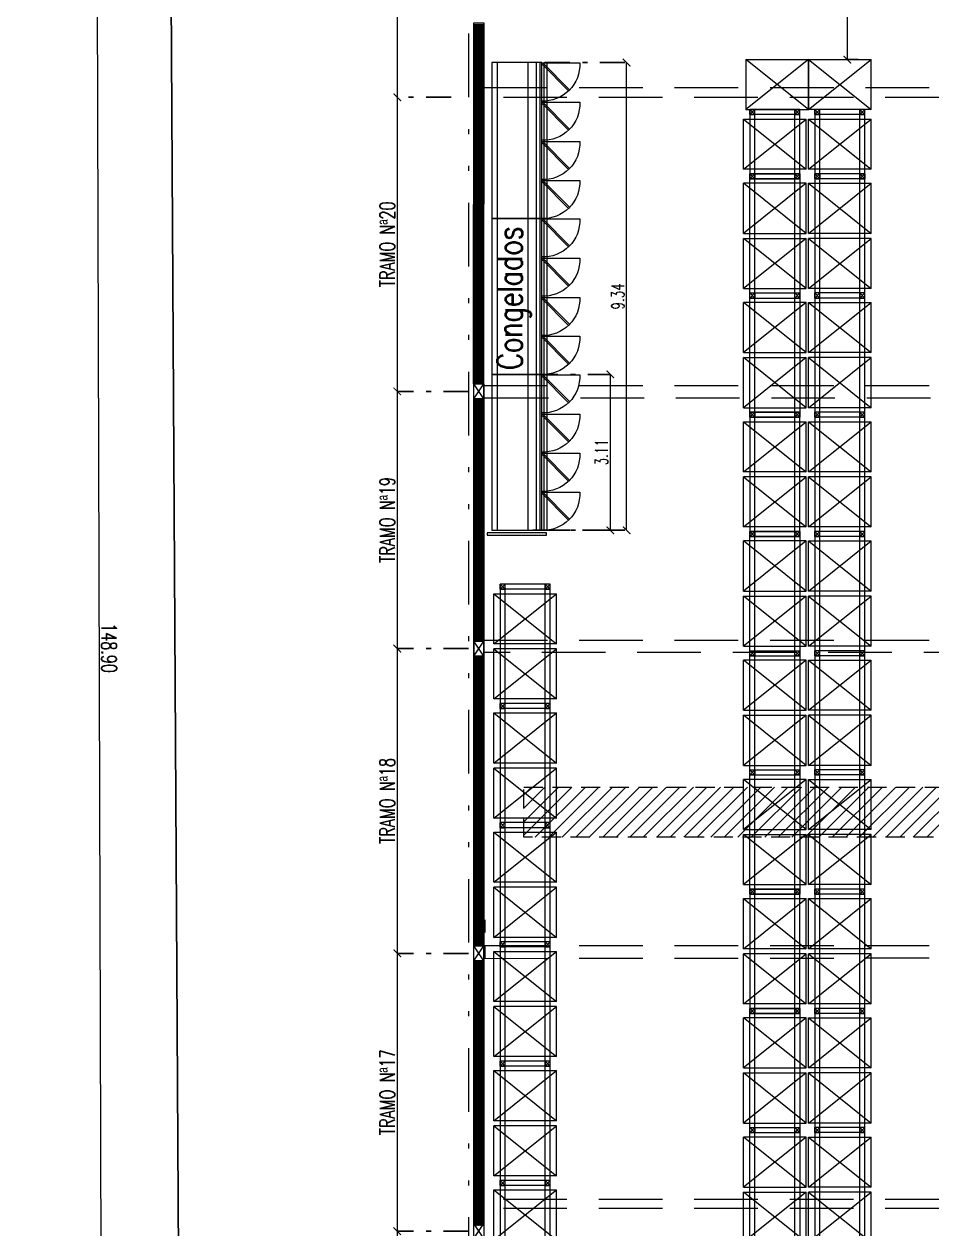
# Model space of a CAD drawing. Header units: millimetres. Extents: x 2828 to 3406, y 849 to 1266.
# Drawn here: x 2890.38 to 2908.5, y 1168.89 to 1192.94 of the extents above; entities that cross this region are included whole.
import ezdxf

# ---------------------------------------------------------------- set-up
doc = ezdxf.new("R2010")
doc.units = ezdxf.units.MM
doc.header["$PDMODE"] = 34
doc.header["$PDSIZE"] = -10
for name, pattern in [('DASHDOT', [1, 0.5, -0.25, 0, -0.25]), ('DASHED', [19.05, 12.7, -6.35]), ('DIVIDE2', [15.875, 6.35, -3.175, 0, -3.175, 0, -3.175])]:
    doc.linetypes.add(name, pattern=pattern)
doc.layers.get('DEFPOINTS').update_dxf_attribs({"lineweight": 5})
for name, color, linetype, lineweight in [('0.20', 4, 'Continuous', 15), ('0.30', 1, 'Continuous', 25), ('arq cotas', 152, 'Continuous', 13), ('barandas', 82, 'Continuous', 5), ('camaras', 42, 'Continuous', 20), ('columnas', 12, 'Continuous', 20), ('equip tx', 220, 'Continuous', 5), ('equipa cotas', 222, 'Continuous', 5), ('EQUIPAMIENTO', 4, 'Continuous', 15), ('LM', 3, 'DIVIDE2', 9), ('proyecciones', 221, 'DASHED', 5)]:
    doc.layers.add(name, color=color, linetype=linetype, lineweight=lineweight)
for name, color, linetype, lineweight, true_color in [('equipa auxiliar', 7, 'Continuous', 13, 0x878787), ('lucernarios nuevos', 252, 'DASHED', 9, 0x696969), ('sombrado muro nuevo', 7, 'Continuous', 5, 0x757575)]:
    doc.layers.add(name, color=color, linetype=linetype, lineweight=lineweight, true_color=true_color)
doc.styles.add('100', font='romans.shx', dxfattribs={"width": 0.75, "height": 0.2})
doc.styles.add('250-cts', font='romans.shx', dxfattribs={"width": 0.7, "height": 0.25})
doc.dimstyles.new('250', dxfattribs={"dimtxt": 0.3, "dimasz": 0.15, "dimexe": 0, "dimexo": 0.1, "dimgap": 0.05, "dimtad": 1, "dimzin": 0, "dimdsep": 46, "dimtxsty": '250-cts', "dimblk": 'ARCHTICK', "dimcen": 0.02, "dimclrd": 256, "dimclre": 256, "dimclrt": 256, "dimazin": 0, "dimtfac": 1, "dimtofl": 0, "dimtmove": 1, "dimatfit": 0, "dimldrblk": 'OPEN90', "dimfxl": 1, "dimtolj": 1, "dimtzin": 0, "dimlwd": -1, "dimarcsym": 0})
pattern_1 = [(45, (0, 0), (-0.01414213562, 0.01414213562), []), (135, (0, 0), (-0.01414213562, -0.01414213562), [])]

# ---------------------------------------------------------------- blocks, each defined once
blk = doc.blocks.new('rack relevado')
at = {"layer": 'EQUIPAMIENTO'}
for p, q in [((-2.49, 1), (-2.39, 1)), ((-2.49, 1), (-2.49, 0)), ((-2.49, 1), (-2.49, 0)), ((-2.49, 1), (-2.49, 0)), ((-2.39, 0.9), (-2.49, 1)), ((-2.49, 0.9), (-2.39, 1)), ((-2.4, 1), (-0.1, 1)), ((-2.39, 1), (-2.39, 0.075)), ((-2.39, 1), (-2.39, 0)), ((-2.39, 1), (-2.39, 0)), ((-2.39, 1), (-2.39, 0)), ((-2.39, 1), (-2.39, 0)), ((-0.11, 1), (-0.01, 1)), ((-0.11, 1), (-0.01, 1)), ((-0.11, 1), (-0.01, 1)), ((-0.11, 1), (-0.11, 0)), ((-0.11, 1), (-0.11, 0)), ((-0.11, 1), (-0.11, 0)), ((-0.01, 0.9), (-0.11, 1)), ((-0.11, 0.9), (-0.01, 1)), ((-0.01, 1), (-0.01, 0.075)), ((-0.01, 1), (-0.01, 0)), ((-0.01, 1), (-0.01, 0)), ((-0.01, 1), (-0.01, 0)), ((-0.01, 1), (-0.01, 0)), ((-2.49, 0.9), (-0.01, 0.9)), ((-0.11, 0.9), (-0.01, 0.9)), ((-2.49, 0.1), (-2.39, 0.1)), ((-2.49, 0.1), (-0.01, 0.1)), ((-2.39, 0), (-2.49, 0.1)), ((-2.49, 0), (-2.39, 0.1)), ((-2.49, 0), (-2.39, 0)), ((-0.01, 0), (-0.11, 0.1)), ((-0.11, 0), (-0.01, 0.1)), ((-0.11, 0), (-0.01, 0)), ((-2.39, 0), (-2.49, 0)), ((-0.1, 0), (-2.4, 0)), ((-0.01, 0), (-0.11, 0))]:
    blk.add_line(p, q, dxfattribs=at)
at = {"layer": 'EQUIPAMIENTO', "linetype": 'DASHED'}
for p, q in [((-2.3, 1.125), (-2.3, -0.125)), ((-1.3, -0.125), (-2.3, 1.125)), ((-2.3, -0.125), (-1.3, 1.125)), ((-2.3, 1.125), (-1.3, 1.125)), ((-1.3, 1.125), (-1.3, -0.125)), ((-0.2, -0.125), (-1.2, 1.125)), ((-1.2, -0.125), (-0.2, 1.125)), ((-1.2, 1.125), (-0.2, 1.125)), ((-1.2, 1.125), (-1.2, -0.125)), ((-0.2, -0.125), (-0.2, 1.125)), ((-2.3, -0.125), (-1.3, -0.125)), ((-1.2, -0.125), (-0.2, -0.125))]:
    blk.add_line(p, q, dxfattribs=at)
at = {"layer": 'EQUIPAMIENTO'}
for points in [[(-2.49, 1), (-2.39, 1), (-2.39, 0.9), (-2.49, 0.9), (-2.49, 1)], [(-0.11, 1), (-0.01, 1), (-0.01, 0.9), (-0.11, 0.9), (-0.11, 1)], [(-2.49, 0.1), (-2.39, 0.1), (-2.39, 0), (-2.49, 0), (-2.49, 0.1)], [(-0.11, 0.1), (-0.01, 0.1), (-0.01, 0), (-0.11, 0), (-0.11, 0.1)]]:
    blk.add_lwpolyline(points, dxfattribs=at)
blk = doc.blocks.new('_ARCHTICK')
at = {"color": 0, "linetype": 'ByBlock', "const_width": 0.15}
blk.add_lwpolyline([(-0.5, -0.5), (0.5, 0.5)], dxfattribs=at)
blk = doc.blocks.new('*D168')
at = {"layer": 'arq cotas', "linetype": 'DASHDOT', "lineweight": -2, "transparency": 16777216}
for p, q in [((2891.845, 1254.938), (2891.645, 1254.938)), ((2892.309, 1106.035), (2892.109, 1106.034))]:
    blk.add_line(p, q, dxfattribs=at)
at = {"layer": 'arq cotas', "transparency": 16777216}
blk.add_line((2891.645, 1254.938), (2892.109, 1106.034), dxfattribs=at)
at = {"layer": 'DEFPOINTS', "color": 0, "transparency": 16777216}
for p in [(2891.945, 1254.939), (2892.109, 1106.034), (2892.409, 1106.035)]:
    blk.add_point(p, dxfattribs=at)
at = {"layer": 'arq cotas', "transparency": 16777216, "xscale": 0.15, "yscale": 0.15, "zscale": 0.15}
for p, rotation in [((2891.645, 1254.938), 90.17869036957083), ((2892.109, 1106.034), 270.1786903695708)]:
    blk.add_blockref('_ARCHTICK', p, dxfattribs=dict(at, rotation=rotation))
at = {"layer": 'arq cotas', "transparency": 16777216, "insert": (2892.077, 1180.487), "char_height": 0.3, "attachment_point": 5, "rotation": 270.1787, "style": '250-cts'}
blk.add_mtext('\\A1;148.90', dxfattribs=at)
blk = doc.blocks.new('_Open90')
at = {"color": 0, "linetype": 'ByBlock', "lineweight": -2}
for p, q in [((0, 0), (-1, 0)), ((-0.5, 0.5), (0, 0)), ((0, 0), (-0.5, -0.5))]:
    blk.add_line(p, q, dxfattribs=at)
blk = doc.blocks.new('vvv')
at = {"layer": 'columnas'}
for p, q in [((2904.602, 1185.049), (2904.902, 1185.249)), ((2904.602, 1185.249), (2904.902, 1185.049))]:
    blk.add_line(p, q, dxfattribs=at)
blk.add_lwpolyline([(2904.602, 1185.249), (2904.902, 1185.249), (2904.902, 1185.049), (2904.602, 1185.049), (2904.602, 1185.249)], dxfattribs=at)
blk = doc.blocks.new('RACK 2')
at = {"layer": 'equipa auxiliar', "linetype": 'DASHED'}
for p, q in [((4025.513, 30.883), (4026.763, 30.883)), ((4026.763, 30.883), (4025.513, 29.883)), ((4026.763, 29.883), (4025.513, 30.883)), ((4025.513, 29.883), (4025.513, 30.883)), ((4026.763, 30.883), (4026.763, 29.883)), ((4026.763, 29.883), (4028.013, 30.883)), ((4026.763, 30.883), (4028.013, 29.883)), ((4028.013, 30.883), (4026.763, 30.883)), ((4026.763, 29.883), (4026.763, 30.883)), ((4028.013, 30.883), (4028.013, 29.883)), ((4025.513, 29.883), (4026.763, 29.883)), ((4026.763, 29.883), (4028.013, 29.883))]:
    blk.add_line(p, q, dxfattribs=at)
blk = doc.blocks.new('A$C371A6B59')
at = {"layer": 'lucernarios nuevos'}
h = blk.add_hatch(dxfattribs=at)
h.set_pattern_fill('ANSI31', color=256, scale=0.06)
h.set_pattern_definition([(45, (-2919.5706, -1108.54296), (-0.134703842, 0.134703842), [])])
h.paths.add_polyline_path([(-19.219, 1), (-1.902, 1), (-1.902, 0), (-19.219, 0)])
at = {"layer": 'lucernarios nuevos', "ltscale": 0.03}
blk.add_lwpolyline([(-19.219, 1), (-1.902, 1), (-1.902, 0), (-19.219, 0)], close=True, dxfattribs=at)
blk = doc.blocks.new('*D428')
at = {"layer": 'arq cotas', "linetype": 'DASHDOT', "lineweight": -2, "transparency": 16777216}
for p, q in [((2899.252, 1168.847), (2897.827, 1168.847)), ((2899.252, 1162.846), (2897.827, 1162.846))]:
    blk.add_line(p, q, dxfattribs=at)
at = {"layer": 'arq cotas', "transparency": 16777216}
blk.add_line((2897.827, 1168.847), (2897.827, 1162.846), dxfattribs=at)
at = {"layer": 'DEFPOINTS', "color": 0, "transparency": 16777216}
for p in [(2899.352, 1168.847), (2897.827, 1162.846), (2899.352, 1162.846)]:
    blk.add_point(p, dxfattribs=at)
at = {"layer": 'arq cotas', "transparency": 16777216, "xscale": 0.15, "yscale": 0.15, "zscale": 0.15}
for p, rotation in [((2897.827, 1168.847), 90), ((2897.827, 1162.846), 270)]:
    blk.add_blockref('_ARCHTICK', p, dxfattribs=dict(at, rotation=rotation))
at = {"layer": 'arq cotas', "transparency": 16777216, "insert": (2897.627, 1165.847), "char_height": 0.3, "attachment_point": 5, "rotation": 90, "style": '250-cts'}
blk.add_mtext('\\A1;TRAMO Nª16', dxfattribs=at)
blk = doc.blocks.new('*D429')
at = {"layer": 'arq cotas', "linetype": 'DASHDOT', "lineweight": -2, "transparency": 16777216}
for p, q in [((2899.252, 1174.393), (2897.827, 1174.393)), ((2899.252, 1168.847), (2897.827, 1168.847))]:
    blk.add_line(p, q, dxfattribs=at)
at = {"layer": 'arq cotas', "transparency": 16777216}
blk.add_line((2897.827, 1174.393), (2897.827, 1168.847), dxfattribs=at)
at = {"layer": 'DEFPOINTS', "color": 0, "transparency": 16777216}
for p in [(2899.352, 1174.393), (2897.827, 1168.847), (2899.352, 1168.847)]:
    blk.add_point(p, dxfattribs=at)
at = {"layer": 'arq cotas', "transparency": 16777216, "xscale": 0.15, "yscale": 0.15, "zscale": 0.15}
for p, rotation in [((2897.827, 1174.393), 90), ((2897.827, 1168.847), 270)]:
    blk.add_blockref('_ARCHTICK', p, dxfattribs=dict(at, rotation=rotation))
at = {"layer": 'arq cotas', "transparency": 16777216, "insert": (2897.627, 1171.62), "char_height": 0.3, "attachment_point": 5, "rotation": 90, "style": '250-cts'}
blk.add_mtext('\\A1;TRAMO Nª17', dxfattribs=at)
blk = doc.blocks.new('*D430')
at = {"layer": 'arq cotas', "linetype": 'DASHDOT', "lineweight": -2, "transparency": 16777216}
for p, q in [((2899.252, 1180.477), (2897.827, 1180.477)), ((2899.252, 1174.393), (2897.827, 1174.393))]:
    blk.add_line(p, q, dxfattribs=at)
at = {"layer": 'arq cotas', "transparency": 16777216}
blk.add_line((2897.827, 1180.477), (2897.827, 1174.393), dxfattribs=at)
at = {"layer": 'DEFPOINTS', "color": 0, "transparency": 16777216}
for p in [(2899.352, 1180.477, -101.167), (2897.827, 1174.393), (2899.352, 1174.393)]:
    blk.add_point(p, dxfattribs=at)
at = {"layer": 'arq cotas', "transparency": 16777216, "xscale": 0.15, "yscale": 0.15, "zscale": 0.15}
for p, rotation in [((2897.827, 1180.477), 90), ((2897.827, 1174.393), 270)]:
    blk.add_blockref('_ARCHTICK', p, dxfattribs=dict(at, rotation=rotation))
at = {"layer": 'arq cotas', "transparency": 16777216, "insert": (2897.627, 1177.435), "char_height": 0.3, "attachment_point": 5, "rotation": 90, "style": '250-cts'}
blk.add_mtext('\\A1;TRAMO Nª18', dxfattribs=at)
blk = doc.blocks.new('*D431')
at = {"layer": 'arq cotas', "linetype": 'DASHDOT', "lineweight": -2, "transparency": 16777216}
for p, q in [((2899.252, 1185.61), (2897.827, 1185.61)), ((2899.252, 1180.477), (2897.827, 1180.477))]:
    blk.add_line(p, q, dxfattribs=at)
at = {"layer": 'arq cotas', "transparency": 16777216}
blk.add_line((2897.827, 1185.61), (2897.827, 1180.477), dxfattribs=at)
at = {"layer": 'DEFPOINTS', "color": 0, "transparency": 16777216}
for p in [(2899.352, 1185.61), (2897.827, 1180.477), (2899.352, 1180.477, -101.167)]:
    blk.add_point(p, dxfattribs=at)
at = {"layer": 'arq cotas', "transparency": 16777216, "xscale": 0.15, "yscale": 0.15, "zscale": 0.15}
for p, rotation in [((2897.827, 1185.61), 90), ((2897.827, 1180.477), 270)]:
    blk.add_blockref('_ARCHTICK', p, dxfattribs=dict(at, rotation=rotation))
at = {"layer": 'arq cotas', "transparency": 16777216, "insert": (2897.627, 1183.044), "char_height": 0.3, "attachment_point": 5, "rotation": 90, "style": '250-cts'}
blk.add_mtext('\\A1;TRAMO Nª19', dxfattribs=at)
blk = doc.blocks.new('*D432')
at = {"layer": 'arq cotas', "linetype": 'DASHDOT', "lineweight": -2, "transparency": 16777216}
for p, q in [((2898.902, 1191.482), (2897.827, 1191.482)), ((2899.252, 1185.61), (2897.827, 1185.61))]:
    blk.add_line(p, q, dxfattribs=at)
at = {"layer": 'arq cotas', "transparency": 16777216}
blk.add_line((2897.827, 1191.482), (2897.827, 1185.61), dxfattribs=at)
at = {"layer": 'DEFPOINTS', "color": 0, "transparency": 16777216}
for p in [(2899.002, 1191.482), (2897.827, 1185.61), (2899.352, 1185.61)]:
    blk.add_point(p, dxfattribs=at)
at = {"layer": 'arq cotas', "transparency": 16777216, "xscale": 0.15, "yscale": 0.15, "zscale": 0.15}
for p, rotation in [((2897.827, 1191.482), 90), ((2897.827, 1185.61), 270)]:
    blk.add_blockref('_ARCHTICK', p, dxfattribs=dict(at, rotation=rotation))
at = {"layer": 'arq cotas', "transparency": 16777216, "insert": (2897.627, 1188.546), "char_height": 0.3, "attachment_point": 5, "rotation": 90, "style": '250-cts'}
blk.add_mtext('\\A1;TRAMO Nª20', dxfattribs=at)
blk = doc.blocks.new('*D433')
at = {"layer": 'arq cotas', "linetype": 'DASHDOT', "lineweight": -2, "transparency": 16777216}
for p, q in [((2899.252, 1196.755), (2897.827, 1196.755)), ((2898.902, 1191.482), (2897.827, 1191.482))]:
    blk.add_line(p, q, dxfattribs=at)
at = {"layer": 'arq cotas', "transparency": 16777216}
blk.add_line((2897.827, 1196.755), (2897.827, 1191.482), dxfattribs=at)
at = {"layer": 'DEFPOINTS', "color": 0, "transparency": 16777216}
for p in [(2899.352, 1196.755), (2897.827, 1191.482), (2899.002, 1191.482)]:
    blk.add_point(p, dxfattribs=at)
at = {"layer": 'arq cotas', "transparency": 16777216, "xscale": 0.15, "yscale": 0.15, "zscale": 0.15}
for p, rotation in [((2897.827, 1196.755), 90), ((2897.827, 1191.482), 270)]:
    blk.add_blockref('_ARCHTICK', p, dxfattribs=dict(at, rotation=rotation))
at = {"layer": 'arq cotas', "transparency": 16777216, "insert": (2897.627, 1194.119), "char_height": 0.3, "attachment_point": 5, "rotation": 90, "style": '250-cts'}
blk.add_mtext('\\A1;TRAMO Nª21', dxfattribs=at)
blk = doc.blocks.new('4P')
at = {"layer": 'camaras'}
for p, q in [((-26.079, 607.159), (-26.079, 607.919)), ((-25.302, 607.159), (-25.302, 607.919)), ((-24.519, 607.159), (-24.519, 607.919)), ((-23.735, 607.159), (-23.735, 607.919)), ((-26.616, 607.717), (-26.637, 607.696)), ((-26.637, 607.696), (-26.1, 607.159)), ((-26.616, 607.717), (-26.079, 607.18)), ((-25.84, 607.717), (-25.861, 607.696)), ((-25.861, 607.696), (-25.323, 607.159)), ((-25.84, 607.717), (-25.302, 607.18)), ((-25.056, 607.717), (-25.077, 607.696)), ((-25.077, 607.696), (-24.539, 607.159)), ((-25.056, 607.717), (-24.519, 607.18)), ((-24.272, 607.717), (-24.293, 607.696)), ((-24.293, 607.696), (-23.755, 607.159)), ((-24.272, 607.717), (-23.735, 607.18)), ((-23.727, 607.121), (-26.839, 607.121)), ((-23.727, 607.051), (-26.839, 607.051)), ((-23.727, 606.881), (-26.839, 606.881)), ((-26.839, 606.276), (-23.727, 606.276))]:
    blk.add_line(p, q, dxfattribs=at)
blk.add_lwpolyline([(-23.727, 606.164), (-26.839, 606.164), (-26.839, 607.159), (-23.727, 607.159)], close=True, dxfattribs=at)
for centre, start, end in [((-26.112, 607.192), 87.3743, 182.5922), ((-25.336, 607.192), 87.3743, 182.5922), ((-24.552, 607.192), 87.3743, 182.5922), ((-23.768, 607.192), 87.3698, 182.5967)]:
    blk.add_arc(centre, 0.728, start, end, dxfattribs=at)
blk = doc.blocks.new('*D456')
at = {"layer": 'DEFPOINTS', "color": 0, "transparency": 16777216}
for p in [(2900.671, 1192.175), (2902.404, 1192.175), (2900.671, 1182.839)]:
    blk.add_point(p, dxfattribs=at)
at = {"layer": 'equipa cotas', "linetype": 'DASHDOT', "lineweight": -2, "transparency": 16777216}
for p, q in [((2900.771, 1192.175), (2902.404, 1192.175)), ((2900.771, 1182.839), (2902.404, 1182.839))]:
    blk.add_line(p, q, dxfattribs=at)
at = {"layer": 'equipa cotas', "transparency": 16777216}
blk.add_line((2902.404, 1182.839), (2902.404, 1192.175), dxfattribs=at)
at = {"layer": 'equipa cotas', "transparency": 16777216, "xscale": 0.15, "yscale": 0.15, "zscale": 0.15}
for p, rotation in [((2902.404, 1192.175), 90), ((2902.404, 1182.839), 270)]:
    blk.add_blockref('_ARCHTICK', p, dxfattribs=dict(at, rotation=rotation))
at = {"layer": 'equipa cotas', "transparency": 16777216, "insert": (2902.229, 1187.507), "char_height": 0.25, "attachment_point": 5, "rotation": 90, "style": '250-cts'}
blk.add_mtext('\\A1;9.34', dxfattribs=at)
blk = doc.blocks.new('*D500')
at = {"layer": 'DEFPOINTS', "color": 0, "transparency": 16777216}
for p in [(2900.431, 1185.951, -80.4), (2900.431, 1182.839, -80.4), (2902.078, 1182.839)]:
    blk.add_point(p, dxfattribs=at)
at = {"layer": 'equipa cotas', "linetype": 'DASHDOT', "lineweight": -2, "transparency": 16777216}
for p, q in [((2900.531, 1185.951), (2902.078, 1185.951)), ((2900.531, 1182.839), (2902.078, 1182.839))]:
    blk.add_line(p, q, dxfattribs=at)
at = {"layer": 'equipa cotas', "transparency": 16777216}
blk.add_line((2902.078, 1185.951), (2902.078, 1182.839), dxfattribs=at)
at = {"layer": 'equipa cotas', "transparency": 16777216, "xscale": 0.15, "yscale": 0.15, "zscale": 0.15}
for p, rotation in [((2902.078, 1185.951), 90), ((2902.078, 1182.839), 270)]:
    blk.add_blockref('_ARCHTICK', p, dxfattribs=dict(at, rotation=rotation))
at = {"layer": 'equipa cotas', "transparency": 16777216, "insert": (2901.903, 1184.395), "char_height": 0.25, "attachment_point": 5, "rotation": 90, "style": '250-cts'}
blk.add_mtext('\\A1;3.11', dxfattribs=at)
blk = doc.blocks.new('E')
at = {"layer": 'EQUIPAMIENTO'}
for p, q in [((2929.861, 1169.108), (2929.861, 1169.008)), ((2929.861, 1169.008), (2929.861, 1169.108)), ((2930.861, 1169.108), (2929.861, 1169.108)), ((2930.861, 1169.108), (2929.861, 1169.108)), ((2930.861, 1169.108), (2929.861, 1169.108)), ((2930.861, 1169.108), (2929.861, 1169.108)), ((2929.861, 1169.108), (2929.961, 1169.008)), ((2929.861, 1169.008), (2929.961, 1169.108)), ((2930.861, 1169.108), (2929.936, 1169.108)), ((2929.961, 1167.818), (2929.961, 1169.108)), ((2930.761, 1169.008), (2930.761, 1169.108)), ((2930.761, 1167.818), (2930.761, 1169.108)), ((2930.761, 1169.108), (2930.861, 1169.008)), ((2930.761, 1169.008), (2930.861, 1169.108)), ((2930.861, 1169.008), (2930.861, 1169.108)), ((2930.861, 1169.008), (2930.861, 1169.108)), ((2930.861, 1169.008), (2930.861, 1169.108)), ((2929.861, 1169.018), (2929.861, 1167.818)), ((2930.861, 1169.008), (2929.861, 1169.008)), ((2930.861, 1169.008), (2929.861, 1169.008)), ((2930.861, 1169.008), (2929.861, 1169.008)), ((2930.861, 1167.818), (2930.861, 1169.018)), ((2929.861, 1167.728), (2929.861, 1167.828)), ((2929.861, 1167.828), (2929.861, 1167.728)), ((2930.861, 1167.828), (2929.861, 1167.828)), ((2930.861, 1167.828), (2929.861, 1167.828)), ((2930.861, 1167.828), (2929.861, 1167.828)), ((2929.861, 1167.728), (2929.961, 1167.828)), ((2929.861, 1167.828), (2929.961, 1167.728)), ((2930.861, 1167.728), (2929.861, 1167.728)), ((2930.861, 1167.728), (2929.861, 1167.728)), ((2930.861, 1167.728), (2929.861, 1167.728)), ((2930.861, 1167.728), (2929.861, 1167.728)), ((2930.861, 1167.728), (2929.936, 1167.728)), ((2930.761, 1167.828), (2930.761, 1167.728)), ((2930.761, 1167.728), (2930.861, 1167.828)), ((2930.761, 1167.828), (2930.861, 1167.728)), ((2930.861, 1167.828), (2930.861, 1167.728)), ((2930.861, 1167.828), (2930.861, 1167.728)), ((2930.861, 1167.828), (2930.861, 1167.728))]:
    blk.add_line(p, q, dxfattribs=at)
at = {"layer": 'EQUIPAMIENTO', "linetype": 'DASHED'}
for p, q in [((2929.736, 1167.918), (2929.736, 1168.918)), ((2929.736, 1167.918), (2929.736, 1168.918)), ((2929.736, 1168.918), (2930.986, 1167.918)), ((2929.736, 1167.918), (2930.986, 1168.918)), ((2929.736, 1168.918), (2930.986, 1168.918)), ((2930.986, 1167.918), (2930.986, 1168.918)), ((2930.986, 1167.918), (2929.736, 1167.918))]:
    blk.add_line(p, q, dxfattribs=at)
at = {"layer": 'EQUIPAMIENTO'}
for points in [[(2929.961, 1169.008), (2929.961, 1169.108), (2929.861, 1169.108), (2929.861, 1169.008), (2929.961, 1169.008)], [(2930.861, 1169.008), (2930.861, 1169.108), (2930.761, 1169.108), (2930.761, 1169.008), (2930.861, 1169.008)], [(2929.961, 1167.828), (2929.961, 1167.728), (2929.861, 1167.728), (2929.861, 1167.828), (2929.961, 1167.828)], [(2930.861, 1167.828), (2930.861, 1167.728), (2930.761, 1167.728), (2930.761, 1167.828), (2930.861, 1167.828)]]:
    blk.add_lwpolyline(points, dxfattribs=at)
blk = doc.blocks.new('A$C714F6FD6')
at = {"layer": 'EQUIPAMIENTO'}
for p in [(-2932.161, -1167.728), (-2930.861, -1167.728)]:
    blk.add_blockref('E', p, dxfattribs=at)
blk = doc.blocks.new('*D838')
at = {"layer": 'DEFPOINTS', "color": 0, "transparency": 16777216}
for p in [(2907.128, 1196.183, -101.167), (2906.808, 1192.235), (2907.128, 1192.235)]:
    blk.add_point(p, dxfattribs=at)
at = {"layer": 'equipa cotas', "linetype": 'DASHDOT', "lineweight": -2, "transparency": 16777216}
for p, q in [((2907.028, 1196.183), (2906.808, 1196.183)), ((2907.028, 1192.235), (2906.808, 1192.235))]:
    blk.add_line(p, q, dxfattribs=at)
at = {"layer": 'equipa cotas', "transparency": 16777216}
blk.add_line((2906.808, 1196.183), (2906.808, 1192.235), dxfattribs=at)
at = {"layer": 'equipa cotas', "transparency": 16777216, "xscale": 0.15, "yscale": 0.15, "zscale": 0.15}
for p, rotation in [((2906.808, 1196.183), 90), ((2906.808, 1192.235), 270)]:
    blk.add_blockref('_ARCHTICK', p, dxfattribs=dict(at, rotation=rotation))
at = {"layer": 'equipa cotas', "transparency": 16777216, "insert": (2906.633, 1194.209), "char_height": 0.25, "attachment_point": 5, "rotation": 90, "style": '250-cts'}
blk.add_mtext('\\A1;3.95', dxfattribs=at)

msp = doc.modelspace()

# ---------------------------------------------------------------- hatches: boundary and pattern name
at = {"layer": 'sombrado muro nuevo'}
h = msp.add_hatch(dxfattribs=at)
h.set_pattern_fill('_USER', color=256, scale=0.02, angle=45, style=0, double=1, pattern_type=0)
h.set_pattern_definition([(45, (0.000918, 3.647505), (-0.01414213562, 0.01414213562), []), (135, (0.000918, 3.647505), (-0.01414213562, -0.01414213562), [])])
h.paths.add_polyline_path([(2899.553, 1185.76), (2899.353, 1185.76), (2899.352, 1192.925), (2899.552, 1192.925)])
h = msp.add_hatch(dxfattribs=at)
h.set_pattern_fill('_USER', color=256, scale=0.02, angle=45, style=0, double=1, pattern_type=0)
h.set_pattern_definition(pattern_1)
h.paths.add_polyline_path([(2899.352, 1180.627), (2899.552, 1180.627), (2899.552, 1185.46), (2899.352, 1185.46)])
h = msp.add_hatch(dxfattribs=at)
h.set_pattern_fill('_USER', color=256, scale=0.02, angle=45, style=0, double=1, pattern_type=0)
h.set_pattern_definition(pattern_1)
h.paths.add_polyline_path([(2899.352, 1174.543), (2899.552, 1174.543), (2899.552, 1180.327), (2899.352, 1180.327)])
h = msp.add_hatch(dxfattribs=at)
h.set_pattern_fill('_USER', color=256, scale=0.02, angle=45, style=0, double=1, pattern_type=0)
h.set_pattern_definition([(45, (-4e-12, 0.515409), (-0.01414213562, 0.01414213562), []), (135, (-4e-12, 0.515409), (-0.01414213562, -0.01414213562), [])])
h.paths.add_polyline_path([(2899.352, 1175.058), (2899.552, 1175.058), (2899.552, 1180.327), (2899.352, 1180.327)])
h = msp.add_hatch(dxfattribs=at)
h.set_pattern_fill('_USER', color=256, scale=0.02, angle=45, style=0, double=1, pattern_type=0)
h.set_pattern_definition(pattern_1)
h.paths.add_polyline_path([(2899.352, 1168.962), (2899.552, 1168.962), (2899.552, 1174.243), (2899.352, 1174.243)])

# ---------------------------------------------------------------- linework, layer by layer
at = {"layer": '0.20'}
msp.add_lwpolyline([(2899.553, 1192.966), (2899.553, 1192.925), (2899.353, 1192.925), (2899.353, 1192.966)], close=True, dxfattribs=at)
at = {"layer": '0.30'}
for p, q in [((2892.962, 1254.905), (2893.818, 1106.036)), ((2899.552, 1185.76), (2899.552, 1168.962)), ((2899.352, 1180.112), (2899.352, 1185.46)), ((2899.352, 1175.058), (2899.352, 1180.327)), ((2899.352, 1174.543), (2899.352, 1179.812)), ((2899.352, 1168.962), (2899.352, 1174.243)), ((2899.352, 1168.997), (2899.552, 1168.997))]:
    msp.add_line(p, q, dxfattribs=at)
at = {"layer": '0.30', "const_width": 0.01}
msp.add_lwpolyline([(2895.118, 1254.805), (2892.962, 1254.905), (2893.818, 1106.036), (2848.169, 1088.683), (2850.423, 1072.445)], dxfattribs=at)
at = {"layer": '0.30'}
msp.add_lwpolyline([(2899.55, 1185.76), (2899.35, 1185.76), (2899.352, 1192.925), (2899.552, 1192.925)], close=True, dxfattribs=at)
at = {"layer": 'barandas'}
msp.add_line((2900.759, 1182.839, -80.4), (2900.809, 1182.839, -80.4), dxfattribs=at)
at = {"layer": 'barandas', "elevation": -80.4}
for points in [[(2900.759, 1182.839), (2900.759, 1192.175), (2900.809, 1192.175), (2900.809, 1182.839)], [(2899.62, 1182.739), (2900.805, 1182.739), (2900.805, 1182.789), (2899.62, 1182.789), (2899.62, 1182.739)]]:
    msp.add_lwpolyline(points, dxfattribs=at)
at = {"layer": 'equip tx'}
for p, q in [((2899.577, 1175.063), (2899.578, 1174.808)), ((2899.577, 1174.548), (2899.578, 1174.293))]:
    msp.add_line(p, q, dxfattribs=at)
at = {"layer": 'LM', "ltscale": 0.2}
msp.add_line((2899.252, 1256.877, -0.03), (2899.252, 1080.963, -0.03), dxfattribs=at)
at = {"layer": 'proyecciones', "color": 251, "ltscale": 0.1, "true_color": 0x6b6b6b}
for p, q in [((2899.552, 1191.677), (2918.359, 1191.677)), ((2918.359, 1191.477), (2899.552, 1191.477)), ((2899.552, 1185.731), (2936.727, 1185.731)), ((2899.577, 1185.481), (2936.727, 1185.481)), ((2899.552, 1180.646, -101.167), (2936.727, 1180.646, -101.167)), ((2919.127, 1180.396, -101.167), (2899.552, 1180.397, -101.167)), ((2899.552, 1174.548), (2955.219, 1174.547)), ((2899.552, 1174.293), (2955.219, 1174.347)), ((2918.359, 1169.482, -101.167), (2899.702, 1169.482, -101.167)), ((2918.359, 1169.298, -101.167), (2899.702, 1169.298, -101.167))]:
    msp.add_line(p, q, dxfattribs=at)

# ---------------------------------------------------------------- block references
at = {"layer": '0.30', "rotation": 90}
for p in [(4084.601, -1719.142), (4084.601, -1724.274, -101.167), (4084.602, -1724.274), (4084.601, -1729.843), (4084.601, -1730.359), (4084.601, -1735.904)]:
    msp.add_blockref('vvv', p, dxfattribs=at)
at = {"layer": 'camaras', "xscale": -1, "rotation": 270.0000000000001}
for p in [(2293.55, 1215.902, -80.4), (2293.55, 1212.79, -80.4), (2293.55, 1209.678, -80.4)]:
    msp.add_blockref('4P', p, dxfattribs=at)
at = {"layer": 'EQUIPAMIENTO', "xscale": -1}
for name, p, rotation in [('RACK 2', (-1120.729, 1222.118), 180), ('rack relevado', (2906.16, 1189.965), 270), ('rack relevado', (2906.16, 1187.585), 270), ('rack relevado', (2904.86, 1185.205), 270), ('rack relevado', (2906.16, 1185.205), 270), ('rack relevado', (2906.16, 1182.825), 270), ('rack relevado', (2899.88, 1181.772), 270), ('rack relevado', (2906.16, 1180.445), 270), ('rack relevado', (2899.88, 1179.392), 270), ('rack relevado', (2906.16, 1178.065), 270), ('rack relevado', (2899.88, 1177.012), 270), ('rack relevado', (2904.86, 1175.685), 270), ('rack relevado', (2906.16, 1175.685), 270), ('rack relevado', (2899.88, 1174.632), 270), ('rack relevado', (2906.16, 1173.305), 270), ('rack relevado', (2899.88, 1172.252), 270), ('rack relevado', (2906.16, 1170.925), 270), ('rack relevado', (2899.88, 1169.872), 270)]:
    msp.add_blockref(name, p, dxfattribs=dict(at, rotation=rotation))
at = {"layer": 'EQUIPAMIENTO'}
msp.add_blockref('A$C714F6FD6', (2907.16, 1189.855), dxfattribs=at)
at = {"layer": 'EQUIPAMIENTO', "rotation": 90}
for p in [(2905.86, 1189.965), (2905.86, 1187.585), (2905.86, 1182.825), (2905.86, 1180.445), (2905.86, 1178.065), (2905.86, 1173.305), (2905.86, 1170.925)]:
    msp.add_blockref('rack relevado', p, dxfattribs=at)
at = {"layer": 'lucernarios nuevos'}
msp.add_blockref('A$C371A6B59', (2919.571, 1176.711), dxfattribs=at)

# ---------------------------------------------------------------- texts
at = {"layer": 'camaras', "insert": (2899.823, 1186.041, 80.4), "char_height": 0.5, "attachment_point": 1, "rotation": 90, "style": '100'}
msp.add_mtext_dynamic_manual_height_columns('Congelados', width=50.70215, gutter_width=12.5, heights=[0], dxfattribs=at)

# ---------------------------------------------------------------- dimensions: what is measured, and where the dimension line sits
at = {"layer": 'arq cotas'}
dim = msp.add_aligned_dim(p1=(2891.945, 1254.939), p2=(2892.409, 1106.035), distance=-0.3, dimstyle='250', dxfattribs=at)
dim.commit()
dim.dimension.update_dxf_attribs({"geometry": '*D168', "text_midpoint": (2892.077, 1180.487)})
for base, p1, p2, text, picture, middle in [((2897.827, 1191.482), (2899.352, 1196.755), (2899.002, 1191.482), 'TRAMO Nª21', '*D433', (2897.627, 1194.119)), ((2897.827, 1185.61), (2899.002, 1191.482), (2899.352, 1185.61), 'TRAMO Nª20', '*D432', (2897.627, 1188.546)), ((2897.827, 1180.477), (2899.352, 1185.61), (2899.352, 1180.477, -101.167), 'TRAMO Nª19', '*D431', (2897.627, 1183.044)), ((2897.827, 1174.393), (2899.352, 1180.477, -101.167), (2899.352, 1174.393), 'TRAMO Nª18', '*D430', (2897.627, 1177.435)), ((2897.827, 1168.847), (2899.352, 1174.393), (2899.352, 1168.847), 'TRAMO Nª17', '*D429', (2897.627, 1171.62)), ((2897.827, 1162.846), (2899.352, 1168.847), (2899.352, 1162.846), 'TRAMO Nª16', '*D428', (2897.627, 1165.847))]:
    dim = msp.add_linear_dim(base=base, p1=p1, p2=p2, angle=90, text=text, dimstyle='250', dxfattribs=at)
    dim.commit()
    dim.dimension.update_dxf_attribs({"geometry": picture, "text_midpoint": middle})
at = {"layer": 'equipa cotas'}
for base, p1, p2, picture, middle in [((2906.808, 1192.235), (2907.128, 1196.183, -101.167), (2907.128, 1192.235), '*D838', (2906.633, 1194.209)), ((2902.404, 1192.175, -80.4), (2900.671, 1182.839, -80.4), (2900.671, 1192.175, -80.4), '*D456', (2902.229, 1187.507, -80.4)), ((2902.078, 1182.839), (2900.431, 1185.951, -80.4), (2900.431, 1182.839, -80.4), '*D500', (2901.903, 1184.395))]:
    dim = msp.add_linear_dim(base=base, p1=p1, p2=p2, angle=90, dimstyle='250', dxfattribs=at)
    dim.commit()
    dim.dimension.update_dxf_attribs({"geometry": picture, "text_midpoint": middle})

doc.saveas('drawing.dxf')
